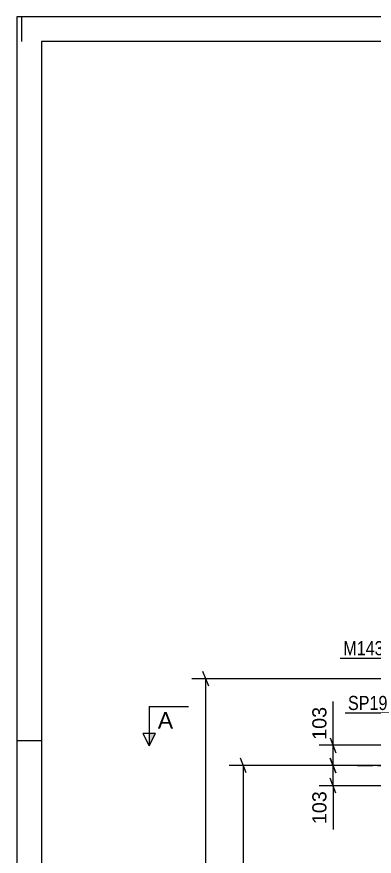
# Model space of a CAD drawing. Header units: millimetres. Extents: x 0 to 841, y 0 to 594.
# Drawn here: x 0 to 72.6, y 423.5 to 594 of the extents above; entities that cross this region are included whole.
import ezdxf

# ---------------------------------------------------------------- set-up
doc = ezdxf.new("R2010")
doc.units = ezdxf.units.MM
doc.linetypes.add('DXK_LINE_DOT3', pattern=[5.9187, 2.979, -0.9799, 0.9799, -0.9799])
doc.styles.add('Arial', font='ARIAL.TTF', dxfattribs={"height": 0.2})
doc.styles.add('Arial Narrow', font='ARIALN.TTF', dxfattribs={"height": 0.2})

# ---------------------------------------------------------------- blocks, each defined once
blk = doc.blocks.new('Unknown-317662454-1113')
at = {"color": 5, "linetype": 'Continuous'}
for p, q in [((841, 594), (0, 594)), ((0, 594), (0, 0)), ((1, 589), (1, 594)), ((836, 589), (5, 589)), ((5, 589), (5, 5)), ((5, 447), (0, 447))]:
    blk.add_line(p, q, dxfattribs=at)
blk = doc.blocks.new('Part-317662454-2923 - 2855')
at = {"color": 7, "linetype": 'DXK_LINE_DOT3'}
for p, q in [((69.16, 441.96), (69.26, 441.96)), ((69.36, 441.96), (764.49, 441.96))]:
    blk.add_line(p, q, dxfattribs=at)
blk = doc.blocks.new('StraightDimension-317662454-4376 - 2855')
at = {"color": 7, "linetype": 'Continuous'}
for p, q in [((79.16, 438.96), (79.16, 384.25)), ((60.74, 319.74), (60.74, 389.5)), ((62.24, 387.25), (59.24, 386.05)), ((77.66, 386.05), (80.66, 387.25)), ((60.74, 386.65), (79.16, 386.65))]:
    blk.add_line(p, q, dxfattribs=at)
at = {"color": 0}
blk.add_wipeout([(74.99, 387.4), (74.99, 391.6), (64.9, 391.6), (64.9, 387.4)], dxfattribs=at)
at = {"color": 3, "style": 'Arial'}
blk.add_text('1438', height=2.865, dxfattribs=at).set_placement((65.5, 388))
blk = doc.blocks.new('StraightDimension-317662454-4487 - 2855')
at = {"color": 7, "linetype": 'Continuous'}
for p, q in [((39.04, 458.06), (37.84, 461.06)), ((82.38, 459.56), (35.59, 459.56)), ((38.44, 308.36), (38.44, 459.56)), ((37.84, 309.86), (39.04, 306.86)), ((166.67, 308.36), (35.59, 308.36))]:
    blk.add_line(p, q, dxfattribs=at)
at = {"color": 0}
blk.add_wipeout([(37.69, 389.01), (33.49, 389.01), (33.49, 378.91), (37.69, 378.91)], dxfattribs=at)
at = {"color": 3, "style": 'Arial'}
blk.add_text('3780', height=2.865, rotation=90.0002, dxfattribs=at).set_placement((37.09, 379.51))
blk = doc.blocks.new('StraightDimension-317662454-3899 - 2855')
at = {"color": 7, "linetype": 'Continuous'}
for p, q in [((63.67, 447.56), (64.87, 444.56)), ((76.92, 446.06), (61.42, 446.06)), ((64.27, 441.96), (64.27, 446.06)), ((64.87, 440.46), (63.67, 443.46)), ((77.52, 441.96), (61.42, 441.96))]:
    blk.add_line(p, q, dxfattribs=at)
at = {"color": 0}
blk.add_wipeout([(63.52, 454.45), (59.32, 454.45), (59.32, 446.58), (63.52, 446.58)], dxfattribs=at)
at = {"color": 7, "linetype": 'Continuous'}
blk.add_line((64.27, 446.06), (64.27, 454.98), dxfattribs=at)
blk.add_line((64.27, 446.06), (64.27, 454.98), dxfattribs=at)
at = {"color": 3, "style": 'Arial'}
blk.add_text('103', height=2.865, rotation=90.0002, dxfattribs=at).set_placement((62.92, 447.18))
blk = doc.blocks.new('StraightDimension-317662454-3907 - 2855')
at = {"color": 7, "linetype": 'Continuous'}
for p, q in [((63.67, 443.46), (64.87, 440.46)), ((77.52, 441.96), (61.42, 441.96)), ((64.27, 437.86), (64.27, 441.96)), ((64.87, 436.36), (63.67, 439.36)), ((76.9, 437.86), (61.42, 437.86))]:
    blk.add_line(p, q, dxfattribs=at)
at = {"color": 0}
blk.add_wipeout([(63.52, 437.33), (59.32, 437.33), (59.32, 429.46), (63.52, 429.46)], dxfattribs=at)
at = {"color": 7, "linetype": 'Continuous'}
blk.add_line((64.27, 437.86), (64.27, 428.94), dxfattribs=at)
blk.add_line((64.27, 437.86), (64.27, 428.94), dxfattribs=at)
at = {"color": 3, "style": 'Arial'}
blk.add_text('103', height=2.865, rotation=90.0002, dxfattribs=at).set_placement((62.92, 430.06))
blk = doc.blocks.new('StraightDimension-317662454-4003 - 2855')
at = {"color": 7, "linetype": 'Continuous'}
for p, q in [((46.64, 440.46), (45.44, 443.46)), ((77.52, 441.96), (43.19, 441.96)), ((46.04, 316.1), (46.04, 441.96)), ((45.44, 317.6), (46.64, 314.6)), ((59.1, 316.1), (43.19, 316.1))]:
    blk.add_line(p, q, dxfattribs=at)
at = {"color": 0}
blk.add_wipeout([(45.29, 384.08), (41.09, 384.08), (41.09, 373.98), (45.29, 373.98)], dxfattribs=at)
at = {"color": 3, "style": 'Arial'}
blk.add_text('3146', height=2.865, rotation=90.0002, dxfattribs=at).set_placement((44.69, 374.58))
blk = doc.blocks.new('Mark-317662454-2939 - 2855')
at = {"color": 0}
blk.add_wipeout([(76.4, 464.35), (76.4, 467.35), (66.35, 467.35), (66.35, 464.35)], dxfattribs=at)
blk.add_wipeout([(76.4, 464.35), (76.4, 467.35), (66.35, 467.35), (66.35, 464.35)], dxfattribs=at)
at = {"color": 30, "linetype": 'Continuous'}
for p in [(65.75, 463.75), (85.29, 453.86)]:
    blk.add_line(p, (77, 463.75), dxfattribs=at)
at = {"color": 3, "style": 'Arial Narrow'}
blk.add_text('M1439', height=2.863, dxfattribs=at).set_placement((66.35, 464.35))
blk = doc.blocks.new('SectionMark-317662454-4529 - 2855')
at = {"linetype": 'Continuous'}
blk.add_hatch(color=6, dxfattribs=at).paths.add_polyline_path([(26.91, 448.46), (28.16, 448.46), (26.91, 445.96)])
at = {"color": 6, "linetype": 'Continuous'}
for p, q in [((26.91, 453.96), (34.91, 453.96)), ((26.91, 453.96), (26.91, 445.96)), ((26.91, 445.96), (25.66, 448.46)), ((28.16, 448.46), (25.66, 448.46)), ((26.91, 445.96), (28.16, 448.46))]:
    blk.add_line(p, q, dxfattribs=at)
at = {"color": 0, "linetype": 'Continuous'}
blk.add_wipeout([(31.77, 449.46), (31.77, 452.96), (28.66, 452.96), (28.66, 449.46)], dxfattribs=at)
at = {"color": 3, "linetype": 'Continuous', "style": 'Arial'}
blk.add_text('A', height=3.34, dxfattribs=at).set_placement((28.66, 449.46))
blk = doc.blocks.new('Mark-317662454-3308 - 2855')
at = {"color": 0}
blk.add_wipeout([(75.34, 453.23), (75.34, 456.23), (67.3, 456.23), (67.3, 453.23)], dxfattribs=at)
blk.add_wipeout([(75.34, 453.23), (75.34, 456.23), (67.3, 456.23), (67.3, 453.23)], dxfattribs=at)
at = {"color": 30, "linetype": 'Continuous'}
for p in [(66.7, 452.63), (78.91, 447.81)]:
    blk.add_line(p, (75.94, 452.63), dxfattribs=at)
at = {"color": 3, "style": 'Arial Narrow'}
blk.add_text('SP19', height=2.863, dxfattribs=at).set_placement((67.3, 453.23))

msp = doc.modelspace()

# ---------------------------------------------------------------- block references
for name in ['Unknown-317662454-1113', 'Part-317662454-2923 - 2855']:
    msp.add_blockref(name, (0, 0))

# ---------------------------------------------------------------- next in the draw order: block references
msp.add_blockref('StraightDimension-317662454-4376 - 2855', (0, 0))

# ---------------------------------------------------------------- next in the draw order: block references
msp.add_blockref('StraightDimension-317662454-4487 - 2855', (0, 0))

# ---------------------------------------------------------------- next in the draw order: block references
msp.add_blockref('StraightDimension-317662454-3899 - 2855', (0, 0))

# ---------------------------------------------------------------- next in the draw order: block references
for name in ['Mark-317662454-2939 - 2855', 'StraightDimension-317662454-3907 - 2855']:
    msp.add_blockref(name, (0, 0))

# ---------------------------------------------------------------- next in the draw order: block references
for name in ['SectionMark-317662454-4529 - 2855', 'StraightDimension-317662454-4003 - 2855']:
    msp.add_blockref(name, (0, 0))

# ---------------------------------------------------------------- next in the draw order: block references
msp.add_blockref('Mark-317662454-3308 - 2855', (0, 0))

doc.saveas('drawing.dxf')
